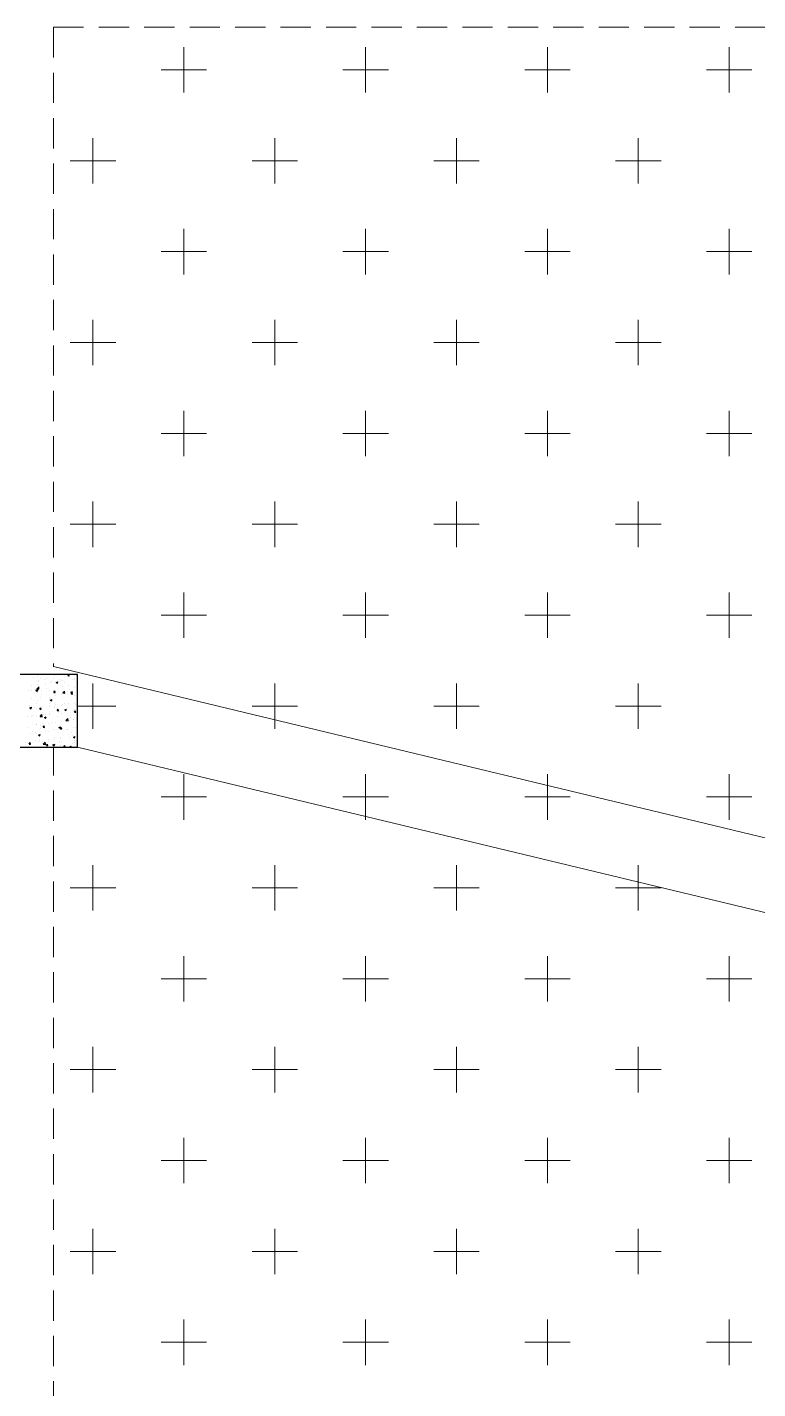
# Model space of a CAD drawing. Header units: millimetres. Extents: x 331487 to 517269, y 198509 to 399936.
# Drawn here: x 387857 to 390872, y 371027 to 376644 of the extents above; entities that cross this region are included whole.
import ezdxf

# ---------------------------------------------------------------- set-up
doc = ezdxf.new("R2010")
doc.units = ezdxf.units.MM
doc.header["$MEASUREMENT"] = 0
doc.linetypes.add('DASHED2', pattern=[0.375, 0.25, -0.125])
doc.layers.add('BEAM', color=1, linetype='Continuous', lineweight=5)
doc.layers.add('COLUMN', color=6, linetype='Continuous')

msp = doc.modelspace()

# ---------------------------------------------------------------- linework, layer by layer
at = {"layer": 'BEAM', "linetype": 'DASHED2', "ltscale": 500}
for p, q in [((387965.1, 376644), (387965.1, 374006.7)), ((387965.1, 376644), (393590.1, 376644)), ((387965.1, 370369.9), (387965.1, 373674))]:
    msp.add_line(p, q, dxfattribs=at)
at = {"layer": 'BEAM', "color": 253, "linetype": 'Continuous', "ltscale": 750}
for p, q in [((388503.6, 376374.5), (388503.6, 376562)), ((389253.6, 376374.5), (389253.6, 376562)), ((390003.6, 376374.5), (390003.6, 376562)), ((390753.6, 376374.5), (390753.6, 376562)), ((388409.8, 376468.2), (388597.3, 376468.2)), ((389159.8, 376468.2), (389347.3, 376468.2)), ((389909.8, 376468.2), (390097.3, 376468.2)), ((390659.8, 376468.2), (390847.3, 376468.2)), ((388128.6, 375999.5), (388128.6, 376187)), ((388878.6, 375999.5), (388878.6, 376187)), ((389628.6, 375999.5), (389628.6, 376187)), ((390378.6, 375999.5), (390378.6, 376187)), ((388034.8, 376093.2), (388222.3, 376093.2)), ((388784.8, 376093.2), (388972.3, 376093.2)), ((389534.8, 376093.2), (389722.3, 376093.2)), ((390284.8, 376093.2), (390472.3, 376093.2)), ((388503.6, 375624.5), (388503.6, 375812)), ((389253.6, 375624.5), (389253.6, 375812)), ((390003.6, 375624.5), (390003.6, 375812)), ((390753.6, 375624.5), (390753.6, 375812)), ((388409.8, 375718.2), (388597.3, 375718.2)), ((389159.8, 375718.2), (389347.3, 375718.2)), ((389909.8, 375718.2), (390097.3, 375718.2)), ((390659.8, 375718.2), (390847.3, 375718.2)), ((388128.6, 375249.5), (388128.6, 375437)), ((388878.6, 375249.5), (388878.6, 375437)), ((389628.6, 375249.5), (389628.6, 375437)), ((390378.6, 375249.5), (390378.6, 375437)), ((388034.8, 375343.2), (388222.3, 375343.2)), ((388784.8, 375343.2), (388972.3, 375343.2)), ((389534.8, 375343.2), (389722.3, 375343.2)), ((390284.8, 375343.2), (390472.3, 375343.2)), ((388503.6, 374874.5), (388503.6, 375062)), ((389253.6, 374874.5), (389253.6, 375062)), ((390003.6, 374874.5), (390003.6, 375062)), ((390753.6, 374874.5), (390753.6, 375062)), ((388409.8, 374968.2), (388597.3, 374968.2)), ((389159.8, 374968.2), (389347.3, 374968.2)), ((389909.8, 374968.2), (390097.3, 374968.2)), ((390659.8, 374968.2), (390847.3, 374968.2)), ((388128.6, 374499.5), (388128.6, 374687)), ((388878.6, 374499.5), (388878.6, 374687)), ((389628.6, 374499.5), (389628.6, 374687)), ((390378.6, 374499.5), (390378.6, 374687)), ((388034.8, 374593.2), (388222.3, 374593.2)), ((388784.8, 374593.2), (388972.3, 374593.2)), ((389534.8, 374593.2), (389722.3, 374593.2)), ((390284.8, 374593.2), (390472.3, 374593.2)), ((388503.6, 374124.5), (388503.6, 374312)), ((389253.6, 374124.5), (389253.6, 374312)), ((390003.6, 374124.5), (390003.6, 374312)), ((390753.6, 374124.5), (390753.6, 374312)), ((388409.8, 374218.2), (388597.3, 374218.2)), ((389159.8, 374218.2), (389347.3, 374218.2)), ((389909.8, 374218.2), (390097.3, 374218.2)), ((390659.8, 374218.2), (390847.3, 374218.2)), ((388128.6, 373749.5), (388128.6, 373937)), ((388878.6, 373786.8), (388878.6, 373937)), ((389628.6, 373749.5), (389628.6, 373937)), ((390378.6, 373749.5), (390378.6, 373937)), ((388065.1, 373843.2), (388222.3, 373843.2)), ((388784.8, 373843.2), (388972.3, 373843.2)), ((389534.8, 373843.2), (389722.3, 373843.2)), ((390284.8, 373843.2), (390472.3, 373843.2)), ((388878.6, 373749.5), (388878.6, 373786.8)), ((388503.6, 373374.5), (388503.6, 373562)), ((389253.6, 373387.9), (389253.6, 373562)), ((390003.6, 373516), (390003.6, 373562)), ((390003.6, 373374.5), (390003.6, 373516)), ((390753.6, 373374.5), (390753.6, 373562)), ((388409.8, 373468.2), (388597.3, 373468.2)), ((389159.8, 373468.2), (389347.3, 373468.2)), ((389909.8, 373468.2), (390097.3, 373468.2)), ((390659.8, 373468.2), (390847.3, 373468.2)), ((389253.6, 373374.5), (389253.6, 373387.9)), ((388128.6, 372999.5), (388128.6, 373187)), ((388878.6, 372999.5), (388878.6, 373187)), ((389628.6, 372999.5), (389628.6, 373187)), ((390378.6, 373117.1), (390378.6, 373187)), ((390378.6, 372999.5), (390378.6, 373117.1)), ((388034.8, 373093.2), (388222.3, 373093.2)), ((388784.8, 373093.2), (388972.3, 373093.2)), ((389534.8, 373093.2), (389722.3, 373093.2)), ((390284.8, 373093.2), (390472.3, 373093.2)), ((388503.6, 372624.5), (388503.6, 372812)), ((389253.6, 372624.5), (389253.6, 372812)), ((390003.6, 372624.5), (390003.6, 372812)), ((390753.6, 372624.5), (390753.6, 372812)), ((388409.8, 372718.2), (388597.3, 372718.2)), ((389159.8, 372718.2), (389347.3, 372718.2)), ((389909.8, 372718.2), (390097.3, 372718.2)), ((390659.8, 372718.2), (390847.3, 372718.2)), ((388128.6, 372249.5), (388128.6, 372437)), ((388878.6, 372249.5), (388878.6, 372437)), ((389628.6, 372249.5), (389628.6, 372437)), ((390378.6, 372249.5), (390378.6, 372437)), ((388034.8, 372343.2), (388222.3, 372343.2)), ((388784.8, 372343.2), (388972.3, 372343.2)), ((389534.8, 372343.2), (389722.3, 372343.2)), ((390284.8, 372343.2), (390472.3, 372343.2)), ((388503.6, 371874.5), (388503.6, 372062)), ((389253.6, 371874.5), (389253.6, 372062)), ((390003.6, 371874.5), (390003.6, 372062)), ((390753.6, 371874.5), (390753.6, 372062)), ((388409.8, 371968.2), (388597.3, 371968.2)), ((389159.8, 371968.2), (389347.3, 371968.2)), ((389909.8, 371968.2), (390097.3, 371968.2)), ((390659.8, 371968.2), (390847.3, 371968.2)), ((388128.6, 371499.5), (388128.6, 371687)), ((388878.6, 371499.5), (388878.6, 371687)), ((389628.6, 371499.5), (389628.6, 371687)), ((390378.6, 371499.5), (390378.6, 371687)), ((388034.8, 371593.2), (388222.3, 371593.2)), ((388784.8, 371593.2), (388972.3, 371593.2)), ((389534.8, 371593.2), (389722.3, 371593.2)), ((390284.8, 371593.2), (390472.3, 371593.2)), ((388503.6, 371124.5), (388503.6, 371312)), ((389253.6, 371124.5), (389253.6, 371312)), ((390003.6, 371124.5), (390003.6, 371312)), ((390753.6, 371124.5), (390753.6, 371312)), ((388409.8, 371218.2), (388597.3, 371218.2)), ((389159.8, 371218.2), (389347.3, 371218.2)), ((389909.8, 371218.2), (390097.3, 371218.2)), ((390659.8, 371218.2), (390847.3, 371218.2))]:
    msp.add_line(p, q, dxfattribs=at)
at = {"layer": 'BEAM', "ltscale": 750}
for p, q in [((387965.1, 374006.7), (393660.3, 372635.7)), ((388065.1, 373674), (393590.1, 372344))]:
    msp.add_line(p, q, dxfattribs=at)
at = {"layer": 'COLUMN'}
for p, q in [((388065.1, 373974), (386865.1, 373974)), ((388065.1, 373674), (388065.1, 373974)), ((386865.1, 373674), (388065.1, 373674))]:
    msp.add_line(p, q, dxfattribs=at)
at = {"layer": 'COLUMN', "color": 2, "linetype": 'Continuous'}
for p, q in [((387883.2, 373959.2), (387883.2, 373959.2)), ((387901.7, 373965.5), (387901.7, 373965.5)), ((387910.4, 373958.4), (387910.4, 373958.4)), ((387953.6, 373973), (387953.6, 373973)), ((387965.1, 373957.1), (387965.1, 373957.1)), ((387968.7, 373968.4), (387968.7, 373968.4)), ((388024.3, 373968.8), (388028.7, 373974)), ((388024.3, 373968.8), (388030.3, 373968.2)), ((388028.2, 373965.4), (388028.2, 373965.4)), ((388030.3, 373968.2), (388029.2, 373974)), ((388053.3, 373968.7), (388053.3, 373968.7)), ((388060.9, 373972.9), (388063.8, 373974)), ((388060.9, 373972.9), (388065.1, 373970)), ((387863.3, 373908.4), (387863.3, 373908.4)), ((387875.9, 373909.4), (387875.9, 373909.4)), ((387876, 373926.5), (387876, 373926.5)), ((387892.8, 373908.4), (387899.8, 373911.1)), ((387892.8, 373908.4), (387897.8, 373905.1)), ((387894.7, 373906.1), (387899.5, 373911.8)), ((387894.7, 373906.1), (387900.7, 373905.6)), ((387896.7, 373913.8), (387904.5, 373921.9)), ((387896.7, 373913.8), (387905.6, 373912.5)), ((387897.8, 373905.1), (387899.8, 373911.1)), ((387900.7, 373905.6), (387899.5, 373911.8)), ((387900.5, 373932.3), (387900.5, 373932.3)), ((387900.9, 373912.6), (387900.9, 373912.6)), ((387902.2, 373948.8), (387902.2, 373948.8)), ((387904.2, 373945.8), (387904.2, 373945.8)), ((387905.6, 373912.5), (387904.5, 373922)), ((387916.7, 373906.1), (387916.7, 373906.1)), ((387927.2, 373952.1), (387927.2, 373952.1)), ((387934.4, 373936.5), (387934.4, 373936.5)), ((387936.5, 373956.9), (387936.5, 373956.9)), ((387938.8, 373917.6), (387938.8, 373917.6)), ((387951.2, 373906.5), (387951.2, 373906.5)), ((387952.4, 373939.7), (387952.4, 373939.7)), ((387957.6, 373943.5), (387957.6, 373943.5)), ((387966.5, 373899.8), (387971.3, 373905.6)), ((387970, 373903.9), (387970, 373903.9)), ((387972.4, 373899.3), (387971.3, 373905.5)), ((387972.5, 373901.5), (387972.5, 373901.5)), ((387976.8, 373940.7), (387983.8, 373943.3)), ((387976.8, 373940.7), (387981.8, 373937.3)), ((387981.8, 373937.3), (387983.8, 373943.3)), ((387989.9, 373954.7), (387989.9, 373954.7)), ((387992.7, 373946.5), (387992.7, 373946.5)), ((388001.9, 373925.9), (388001.9, 373925.9)), ((388002.5, 373913.5), (388002.5, 373913.5)), ((388003.5, 373897.3), (388011.2, 373905.4)), ((388003.8, 373946.8), (388003.8, 373946.8)), ((388011, 373941.3), (388011, 373941.3)), ((388012.4, 373895.9), (388011.3, 373905.4)), ((388023.4, 373901.6), (388023.4, 373901.6)), ((388027, 373929.2), (388027, 373929.2)), ((388030.9, 373911.5), (388030.9, 373911.5)), ((388036.5, 373900.4), (388043.5, 373903.1)), ((388041.5, 373897), (388043.5, 373903.1)), ((388043.3, 373952.4), (388043.3, 373952.4)), ((388051, 373956.5), (388051, 373956.5)), ((388053, 373919.9), (388053, 373919.9)), ((388054.3, 373953.2), (388054.3, 373953.2)), ((388064.4, 373939), (388064.4, 373939)), ((388064.8, 373934.2), (388064.8, 373934.2)), ((387874.6, 373873.2), (387874.6, 373873.2)), ((387897.2, 373855), (387897.2, 373855)), ((387898, 373865.7), (387898, 373865.7)), ((387899.3, 373899), (387899.3, 373899)), ((387912.5, 373878.2), (387912.5, 373878.2)), ((387914.2, 373891.5), (387914.2, 373891.5)), ((387949.3, 373847.1), (387949.3, 373847.1)), ((387950, 373873.2), (387950, 373873.2)), ((387950.6, 373852.8), (387950.6, 373852.8)), ((387952.5, 373868.1), (387959.5, 373870.8)), ((387952.5, 373868.1), (387957.5, 373864.8)), ((387957.5, 373864.8), (387959.5, 373870.8)), ((387966.5, 373899.8), (387972.4, 373899.3)), ((387974.4, 373850.4), (387974.4, 373850.4)), ((387975.6, 373886.5), (387975.6, 373886.5)), ((388000.1, 373846.9), (388000.1, 373846.9)), ((388000.7, 373889.8), (388000.7, 373889.8)), ((388001.3, 373880.2), (388001.3, 373880.2)), ((388003.5, 373897.3), (388012.4, 373895.9)), ((388003.9, 373850.5), (388003.9, 373850.5)), ((388012.2, 373855.3), (388012.2, 373855.3)), ((388026.7, 373851.8), (388026.7, 373851.8)), ((388036.5, 373900.4), (388041.5, 373897)), ((388038.2, 373893.5), (388043, 373899.3)), ((388038.2, 373893.5), (388044.2, 373893)), ((388038.5, 373894.8), (388038.5, 373894.8)), ((388044.2, 373893), (388043, 373899.3)), ((388050.6, 373853.3), (388050.6, 373853.3)), ((388051.8, 373886.6), (388051.8, 373886.6)), ((388057.3, 373848.2), (388057.3, 373848.2)), ((387859.9, 373799.3), (387859.9, 373799.3)), ((387864.9, 373843.8), (387864.9, 373843.8)), ((387868.5, 373835.9), (387875.5, 373838.6)), ((387868.5, 373835.9), (387873.5, 373832.5)), ((387873.5, 373832.5), (387875.5, 373838.6)), ((387875.7, 373799.8), (387875.7, 373799.8)), ((387877.3, 373804.2), (387877.3, 373804.2)), ((387886.2, 373838.8), (387886.2, 373838.8)), ((387895.6, 373799.1), (387895.6, 373799.1)), ((387896.8, 373832.4), (387896.8, 373832.4)), ((387908.6, 373830.9), (387913.4, 373836.6)), ((387908.6, 373830.9), (387914.6, 373830.3)), ((387910, 373799.9), (387917.8, 373808)), ((387910, 373799.9), (387918.9, 373798.5)), ((387910.1, 373831.8), (387910.1, 373831.8)), ((387914.6, 373830.3), (387913.4, 373836.6)), ((387918.9, 373798.5), (387917.8, 373808)), ((387918.3, 373841.6), (387918.3, 373841.6)), ((387923, 373807.6), (387923, 373807.6)), ((387928.2, 373795.6), (387935.2, 373798.3)), ((387928.2, 373795.6), (387933.1, 373792.3)), ((387930.7, 373801.9), (387930.7, 373801.9)), ((387933.1, 373792.3), (387935.2, 373798.3)), ((387934.1, 373809.9), (387934.1, 373809.9)), ((387947.5, 373806.6), (387947.5, 373806.6)), ((387948.1, 373810.9), (387948.1, 373810.9)), ((387948.8, 373839.9), (387948.8, 373839.9)), ((387968.4, 373841.8), (387968.4, 373841.8)), ((387971.6, 373839.3), (387971.6, 373839.3)), ((387980.3, 373824.6), (387985.2, 373830.3)), ((387980.3, 373824.6), (387986.3, 373824.1)), ((387984, 373799.7), (387984, 373799.7)), ((387986.3, 373824.1), (387985.1, 373830.3)), ((387985.9, 373815.9), (387985.9, 373815.9)), ((387992.4, 373819.9), (387992.4, 373819.9)), ((387998.9, 373813.6), (387998.9, 373813.6)), ((388012.2, 373827.9), (388019.2, 373830.6)), ((388012.2, 373827.9), (388017.2, 373824.5)), ((388016.7, 373783.3), (388024.5, 373791.4)), ((388017.2, 373824.5), (388019.2, 373830.6)), ((388025.6, 373781.9), (388024.5, 373791.4)), ((388025, 373837.1), (388025, 373837.1)), ((388037.4, 373797.4), (388037.4, 373797.4)), ((388049.1, 373824.2), (388049.1, 373824.2)), ((388049.4, 373820), (388049.4, 373820)), ((388050.7, 373829.9), (388050.7, 373829.9)), ((388052.1, 373818.3), (388056.9, 373824.1)), ((388052.1, 373818.3), (388058, 373817.8)), ((388058, 373817.8), (388056.9, 373824.1)), ((387857.8, 373753.1), (387857.8, 373753.1)), ((387878.9, 373739.7), (387878.9, 373739.7)), ((387893.2, 373732.5), (387893.2, 373732.5)), ((387894.4, 373765.8), (387894.4, 373765.8)), ((387896.7, 373768.2), (387896.7, 373768.2)), ((387911.2, 373750.8), (387911.2, 373750.8)), ((387913.9, 373764.8), (387913.9, 373764.8)), ((387921.7, 373771.5), (387921.7, 373771.5)), ((387922.5, 373755.6), (387927.3, 373761.4)), ((387922.5, 373755.6), (387928.5, 373755.1)), ((387928.5, 373755.1), (387927.3, 373761.4)), ((387932.3, 373737.4), (387932.3, 373737.4)), ((387933.3, 373737), (387933.3, 373737)), ((387945.1, 373740), (387945.1, 373740)), ((387946.3, 373773.3), (387946.3, 373773.3)), ((387959.6, 373776.5), (387959.6, 373776.5)), ((387964.6, 373748.6), (387964.6, 373748.6)), ((387972.3, 373774.9), (387972.3, 373774.9)), ((387985.7, 373735.1), (387985.7, 373735.1)), ((387987.9, 373755.4), (387994.9, 373758.1)), ((387987.9, 373755.4), (387992.8, 373752)), ((387992.8, 373752), (387994.9, 373758.1)), ((387994.2, 373749.4), (387999, 373755.1)), ((387994.2, 373749.4), (388000.2, 373748.8)), ((387996.5, 373747.1), (387996.5, 373747.1)), ((387996.5, 373745.3), (387996.5, 373745.3)), ((387997.7, 373780.3), (387997.7, 373780.3)), ((388000.2, 373748.8), (387999, 373755.1)), ((388016.7, 373783.3), (388025.6, 373781.9)), ((388018, 373746.3), (388018, 373746.3)), ((388021.5, 373748.6), (388021.5, 373748.6)), ((388022.8, 373784.8), (388022.8, 373784.8)), ((388030.6, 373784.9), (388030.6, 373784.9)), ((388039, 373732.9), (388039, 373732.9)), ((388047, 373753.5), (388047, 373753.5)), ((388047.8, 373788.1), (388047.8, 373788.1)), ((388048.2, 373786.7), (388048.2, 373786.7)), ((388059.4, 373753.6), (388059.4, 373753.6)), ((387864.6, 373686.7), (387869.4, 373692.4)), ((387864.6, 373686.7), (387870.6, 373686.2)), ((387869.1, 373692.6), (387869.1, 373692.6)), ((387870.6, 373686.2), (387869.4, 373692.4)), ((387870.4, 373728.7), (387870.4, 373728.7)), ((387891.3, 373700), (387891.3, 373700)), ((387892, 373699.2), (387892, 373699.2)), ((387895.4, 373732), (387895.4, 373732)), ((387903.8, 373723.1), (387910.8, 373725.8)), ((387903.8, 373723.1), (387908.8, 373719.8)), ((387907, 373697.6), (387907, 373697.6)), ((387908.8, 373719.8), (387910.8, 373725.8)), ((387909.8, 373705.2), (387909.8, 373705.2)), ((387923.2, 373685.9), (387931, 373694)), ((387923.3, 373685.9), (387932.1, 373684.5)), ((387932.1, 373684.5), (387931, 373694)), ((387933.8, 373683.2), (387933.8, 373683.2)), ((387936.4, 373680.4), (387941.2, 373686.2)), ((387936.4, 373680.4), (387942.3, 373679.9)), ((387942.3, 373679.9), (387941.2, 373686.2)), ((387943.9, 373706.7), (387943.9, 373706.7)), ((387944.7, 373697.7), (387944.7, 373697.7)), ((387963.5, 373682.9), (387970.5, 373685.5)), ((387963.5, 373682.9), (387968.5, 373679.5)), ((387968.1, 373715.2), (387968.1, 373715.2)), ((387968.5, 373679.5), (387970.5, 373685.5)), ((387970.2, 373705.9), (387970.2, 373705.9)), ((387992.1, 373693.2), (387992.1, 373693.2)), ((387994, 373680.5), (387994, 373680.5)), ((387995.2, 373713.8), (387995.2, 373713.8)), ((387995.2, 373709.2), (387995.2, 373709.2)), ((387998.1, 373695.5), (387998.1, 373695.5)), ((388008.1, 373674.2), (388012.9, 373679.9)), ((388014, 373674), (388012.9, 373679.9)), ((388026.4, 373725.2), (388026.4, 373725.2)), ((388033.1, 373714.2), (388033.1, 373714.2)), ((388034.5, 373674), (388037.8, 373677.5)), ((388038.2, 373674), (388037.8, 373677.5)), ((388044.5, 373686.9), (388044.5, 373686.9)), ((388045.8, 373720.2), (388045.8, 373720.2)), ((388047.6, 373715.1), (388054.6, 373717.8)), ((388047.6, 373715.1), (388052.5, 373711.8)), ((388050.4, 373703.2), (388050.4, 373703.2)), ((388051.4, 373693.2), (388051.4, 373693.2)), ((388052.5, 373711.8), (388054.6, 373717.8)), ((388006.8, 373674.7), (388006.8, 373674.7)), ((388008.1, 373674.2), (388009.5, 373674))]:
    msp.add_line(p, q, dxfattribs=at)

doc.saveas('drawing.dxf')
